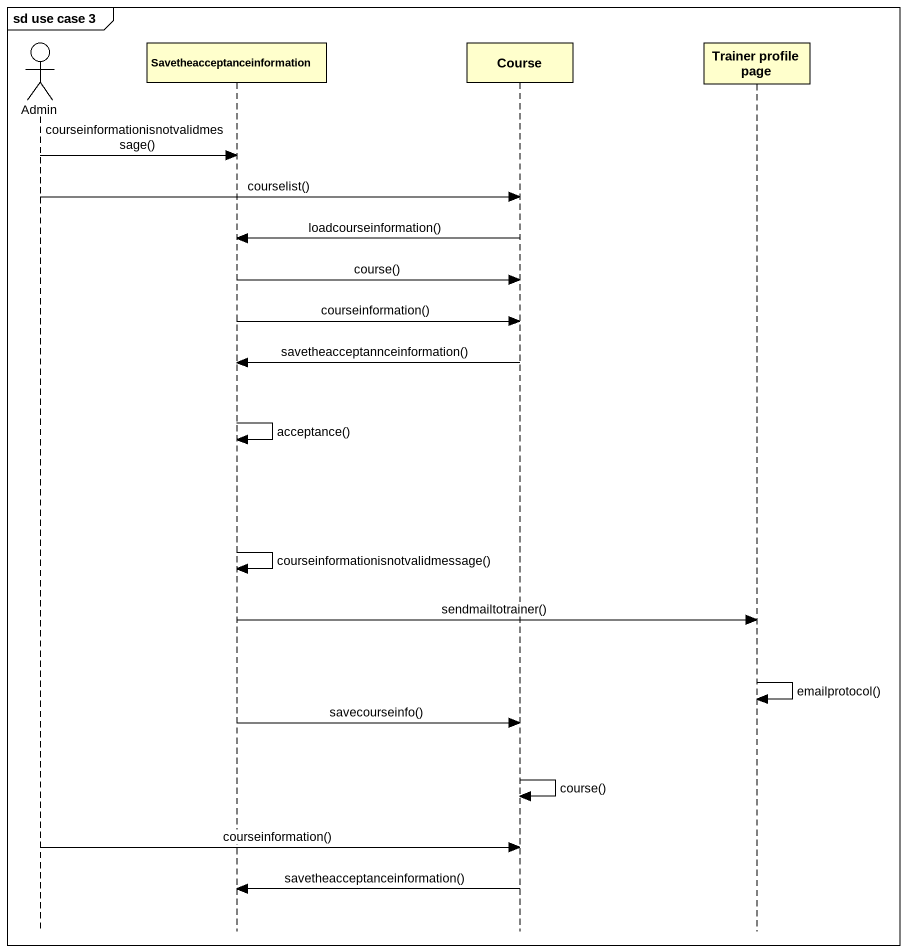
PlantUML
@startuml
mainframe sd use case 3
hide footbox
actor Admin
participant Savetheacceptanceinformation
participant Course
participant "Trainer profile page" as Trainer_profile_page

Admin -> Savetheacceptanceinformation : courseinformationisnotvalidmessage()
Admin -> Course : courselist()
Course -> Savetheacceptanceinformation : loadcourseinformation()
Savetheacceptanceinformation -> Course : course()
Savetheacceptanceinformation -> Course : courseinformation()
Course -> Savetheacceptanceinformation : savetheacceptannceinformation()
Savetheacceptanceinformation -> Savetheacceptanceinformation : acceptance()
Savetheacceptanceinformation -> Savetheacceptanceinformation : courseinformationisnotvalidmessage()
Savetheacceptanceinformation -> Trainer_profile_page : sendmailtotrainer()
Trainer_profile_page -> Trainer_profile_page : emailprotocol()
Savetheacceptanceinformation -> Course : savecourseinfo()
Course -> Course : course()
Admin -> Course : courseinformation()
Course -> Savetheacceptanceinformation : savetheacceptanceinformation()
@enduml
